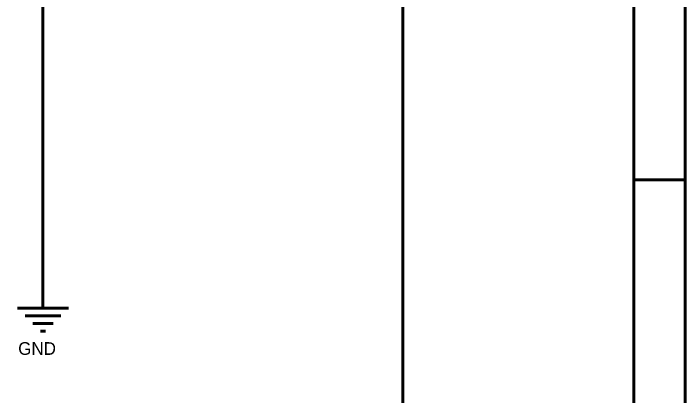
# Model space of a CAD drawing. Header units: inches. Extents: x 0 to 432, y 0 to 280.
# Drawn here: x 365.4 to 431.9, y 118.2 to 156.2 of the extents above; entities that cross this region are included whole.
import ezdxf

# ---------------------------------------------------------------- set-up
doc = ezdxf.new("R2010")
doc.units = ezdxf.units.IN
doc.layers.add('Sheet', color=255, linetype='Continuous')

msp = doc.modelspace()

# ---------------------------------------------------------------- linework, layer by layer
at = {"layer": 'Sheet'}
for points in [[(0, 279.378, 0.3, 0.3, 0), (431.8, 279.378, 0.3, 0.3, 0), (431.8, 0, 0.3, 0.3, 0), (0, 0, 0.3, 0.3, 0), (0, 279.378, 0.3, 0.3, 0)], [(0, 279.378, 0.0991, 0.0991, 0), (0, 0, 0.0991, 0.0991, 0), (431.8, 0, 0.0991, 0.0991, 0), (431.8, 279.378, 0.0991, 0.0991, 0), (0, 279.378, 0.0991, 0.0991, 0), (0, 279.378, 0.0991, 0.0991, 0)], [(5.099, 274.302, 0.3, 0.3, 0), (426.724, 274.302, 0.3, 0.3, 0), (426.724, 5.076, 0.3, 0.3, 0), (5.099, 5.076, 0.3, 0.3, 0), (5.099, 274.302, 0.3, 0.3, 0)], [(5.099, 274.302, 0.0991, 0.0991, 0), (5.099, 5.076, 0.0991, 0.0991, 0), (426.724, 5.076, 0.0991, 0.0991, 0), (426.724, 274.302, 0.0991, 0.0991, 0), (5.099, 274.302, 0.0991, 0.0991, 0), (5.099, 274.302, 0.0991, 0.0991, 0)]]:
    msp.add_lwpolyline(points, format="xyseb", close=True, dxfattribs=at)
for points in [[(224.548, 52.309, 0.3, 0.3, 0), (242.831, 52.309, 0.3, 0.3, 0), (242.831, 81.282, 0.3, 0.3, 0), (403.88, 81.282, 0.3, 0.3, 0), (403.88, 166.36, 0.3, 0.3, 0)], [(368.301, 129.526, 0.3, 0.3, 0), (368.301, 166.36, 0.3, 0.3, 0), (370.839, 166.36, 0.3, 0.3, 0), (373.4, 166.36, 0.3, 0.3, 0)], [(431.8, 139.7, 0.3, 0.3, 0), (426.724, 139.7, 0.3, 0.3, 0)], [(368.301, 129.526, 0.3, 0.3, 0), (368.301, 126.988, 0.3, 0.3, 0)], [(365.763, 126.988, 0.3, 0.3, 0), (370.839, 126.988, 0.3, 0.3, 0)], [(366.527, 126.224, 0.3, 0.3, 0), (370.098, 126.224, 0.3, 0.3, 0)], [(367.291, 125.46, 0.3, 0.3, 0), (369.335, 125.46, 0.3, 0.3, 0)], [(368.054, 124.697, 0.3, 0.3, 0), (368.571, 124.697, 0.3, 0.3, 0)]]:
    msp.add_lwpolyline(points, format="xyseb", dxfattribs=at)

# ---------------------------------------------------------------- texts
msp.add_text('GND', height=1.2577, dxfattribs=at).set_placement((365.853, 122.361))

doc.saveas('drawing.dxf')
